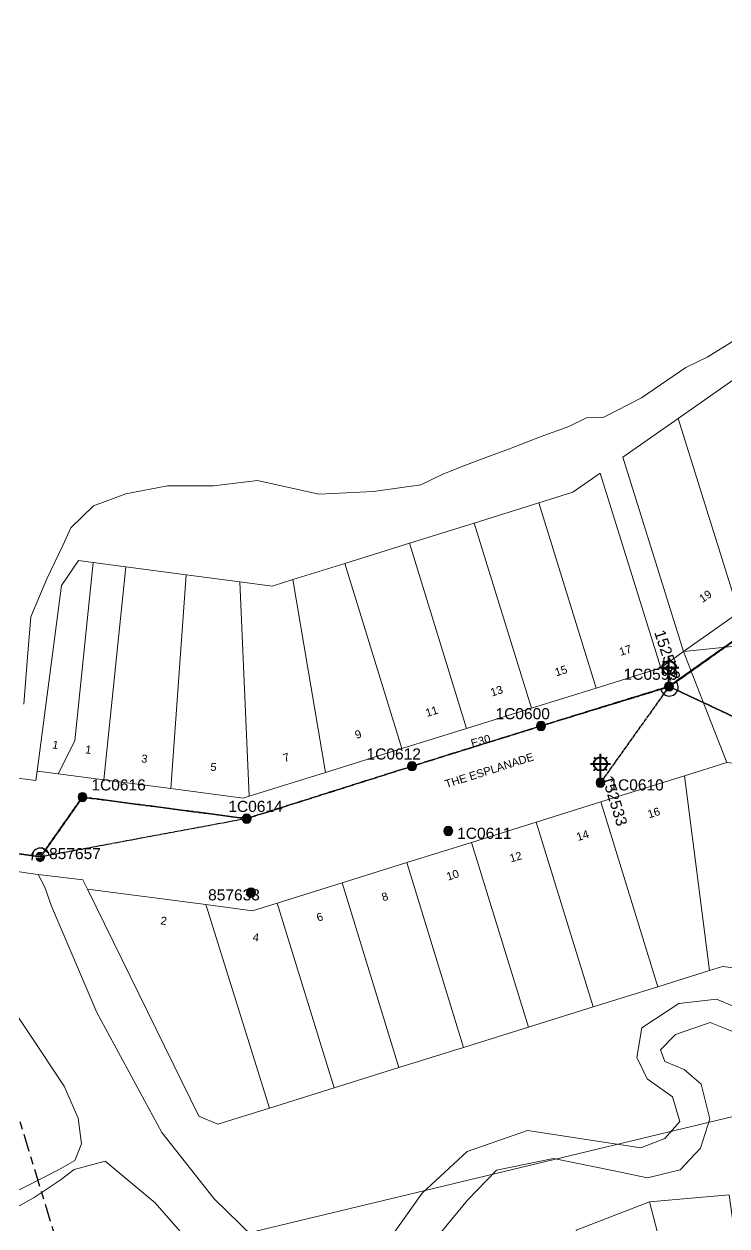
# Model space of a CAD drawing. Header units: metres. Extents: x 299834 to 302538, y 6172833 to 6174390.
# Drawn here: x 300459.9 to 300618, y 6173644.1 to 6173914.5 of the extents above; entities that cross this region are included whole.
import ezdxf
from ezdxf.enums import TextEntityAlignment as Align

# ---------------------------------------------------------------- set-up
doc = ezdxf.new("R2010")
doc.units = ezdxf.units.M
doc.linetypes.add('Cable Exist OH', pattern=[1, 1, 0])
doc.linetypes.add('Cable Exist UG', pattern=[8.2, 4, -1.2, 1.8, -1.2])
doc.layers.get('0').update_dxf_attribs({"color": 6})
doc.layers.add('Cadastre Land Parcels_SP_EXT', color=9, linetype='Continuous', lineweight=5)
doc.layers.add('Cadastre Roads_SP_EXT', color=9, linetype='Continuous', lineweight=5)
for name, color, linetype in [('Equip_SP_SL_EXT', 7, 'Continuous'), ('Mains_HV_EXT', 7, 'Continuous'), ('Mains_LV_EXT', 7, 'Continuous'), ('Mains_SL_EXT', 7, 'Continuous'), ('SupportsOH_SP_TR_HV_LV_SL_EXT', 7, 'Continuous')]:
    doc.layers.add(name, color=color, linetype=linetype)
doc.styles.add('iecARIAL', font='arial.ttf', dxfattribs={"height": 2})
doc.styles.add('POLE_LABEL', font='arial.ttf')
doc.styles.get("Standard").update_dxf_attribs({"font": 'arial.ttf'})

# ---------------------------------------------------------------- blocks, each defined once
blk = doc.blocks.new('SL_LANTERN_EXT')
at = {"lineweight": 40}
for p, q in [((-1.46, 5.68), (-1.06, 5.28)), ((0, 1.97), (0, 6.47)), ((1.46, 5.68), (1.06, 5.28)), ((-2.25, 4.22), (2.25, 4.22)), ((-1.46, 2.76), (-1.06, 3.16)), ((0, 0), (0, 2.72)), ((1.46, 2.76), (1.06, 3.16))]:
    blk.add_line(p, q, dxfattribs=at)
blk.add_circle((0, 4.22), 1.5, dxfattribs=at)
at = {"style": 'iecARIAL', "flags": 8}
blk.add_attdef('ASSET_NUM', (1.5, 1.5), '', height=2.5, dxfattribs=at)
for tag, p, height, flags in [('OPERATING_VOLTAGE', (0.98, -1.65), 0.2, 9), ('ORIENTATION', (0.98, -1.85), 0.2, 9), ('OWNED_BY', (0.98, -2.05), 0.2, 9), ('STATE', (0.98, -2.25), 0.2, 9), ('CONSTRUCTED_VOLTAGE', (0.98, -0.65), 0.2, 9), ('CONTROL_TYPE', (0.98, -0.85), 0.2, 9), ('LANTERN_PURPOSE', (0.98, -1.05), 0.2, 9), ('LANTERN_TYPE', (0.98, -1.25), 0.2, 9), ('NO_PHASES', (0.98, -1.45), 0.2, 9), ('USAGE', (0.98, -2.45), 0.2, 9), ('CEXIST', (0.98, -2.65), 0.2, 9), ('CNEW', (0.98, -2.85), 0.2, 9), ('LNUMBER', (2.18, -3.25), 2.5, 8), ('CNUMBER', (0.98, -3.05), 0.2, 9), ('CREMOVE', (0.98, -3.25), 0.2, 9), ('CREPLACE', (0.98, -3.45), 0.2, 9), ('LKINGHEIGHT', (0.98, -3.65), 0.2, 9), ('LBRACKET', (0.98, -3.85), 0.2, 9), ('LBRACKETVOCAB', (0.98, -4.05), 0.2, 9), ('LCATEGORY', (0.98, -4.25), 0.2, 9), ('LCHARGE1', (0.98, -4.45), 0.2, 9), ('LCHARGE1PERCENT', (0.98, -4.65), 0.2, 9), ('LCHARGE2', (0.98, -4.85), 0.2, 9), ('LCHARGE2PERCENT', (0.98, -5.05), 0.2, 9), ('LCHARGE3', (0.98, -5.25), 0.2, 9), ('LCHARGE3PERCENT', (0.98, -5.45), 0.2, 9), ('LEXIST', (0.98, -5.65), 0.2, 9), ('LLAMP', (0.98, -5.85), 0.2, 9), ('LLAMPVOCAB', (0.98, -6.05), 0.2, 9), ('LMAST', (0.98, -6.25), 0.2, 9), ('LMASTVOCAB', (0.98, -6.45), 0.2, 9), ('LNEW', (0.98, -6.65), 0.2, 9), ('LANTNUMBER', (0.98, -6.85), 0.2, 9), ('LOUTREACH', (0.98, -7.25), 0.2, 9), ('LOUTREACHVOCAB', (0.98, -7.45), 0.2, 9), ('LRATECODE', (0.98, -7.65), 0.2, 9), ('LREMOVE', (0.98, -7.85), 0.2, 9), ('LREPLACE', (0.98, -8.05), 0.2, 9), ('LTYPE', (0.98, -8.25), 0.2, 9), ('STREETNAME', (0.98, -9.25), 0.2, 9), ('SUBURB', (0.98, -9.45), 0.2, 1), ('LTYPEVOCAB', (0.98, -8.45), 0.2, 9), ('LEGEND', (0.98, -8.65), 0.2, 9), ('LOCATION', (0.98, -8.85), 0.2, 9), ('NOTES', (0.98, -9.05), 0.2, 9)]:
    blk.add_attdef(tag, p, '', height=height, dxfattribs=dict(flags=flags))
blk = doc.blocks.new('POLE_EXT')
blk.add_hatch(color=256).paths.add_polyline_path([(-1, 0, 1), (1, 0, 1)])
blk.add_lwpolyline([(-1, 0, 1), (1, 0, 1)], format="xyb", close=True)
for tag, height, flags, p in [('pNumber', 2.5, 8, (-17.84, 2.07)), ('OWNED_BY', 0.2, 9, (1.35, -0.4)), ('SPECIAL_USE', 0.2, 9, (1.35, -0.8)), ('STATE', 0.2, 9, (1.35, -1)), ('cLV', 0.2, 9, (1.35, -1.4)), ('hDepth', 0.2, 9, (1.35, -1.6)), ('hDia', 0.2, 9, (1.35, -1.8)), ('cHV', 0.2, 9, (1.35, -2)), ('PARENT', 0.2, 9, (1.35, -0.6)), ('USAGE', 0.2, 9, (1.35, -1.2)), ('LBRACKET', 0.2, 9, (1.35, -2.2)), ('LExisting', 0.2, 9, (1.35, -2.4)), ('LANTNUMBER', 0.2, 9, (1.35, -2.6)), ('LOther', 0.2, 9, (1.35, -2.8)), ('cLinedev', 0.2, 9, (1.35, -3.4)), ('pExisting', 0.2, 9, (1.35, -3.8)), ('pFooting', 0.2, 9, (1.35, -4.4)), ('pNew', 0.2, 9, (1.35, -4.6)), ('pRelocate', 0.2, 9, (1.35, -5)), ('pRemove', 0.2, 9, (1.35, -5.2)), ('pReplace', 0.2, 9, (1.35, -5.4)), ('LRemove', 0.2, 9, (1.35, -3)), ('LEGEND', 0.2, 9, (1.35, -3.2)), ('LOCATION', 0.2, 9, (1.35, -3.6)), ('PFNUMBER', 0.2, 9, (1.35, -4)), ('NEWPFNUMBER', 0.2, 9, (1.35, -4.2)), ('pStay', 0.2, 9, (1.35, -5.6)), ('pType', 0.2, 9, (1.35, -5.8)), ('cspan', 0.2, 9, (1.35, -6)), ('STREETNAME', 0.2, 9, (1.35, -6.2)), ('SUBURB', 0.2, 9, (1.35, -6.4)), ('OPERATED_BY', 0.2, 9, (1.36, -7.01)), ('NOTES', 0.2, 9, (1.35, -6.6)), ('MAINTAINED_BY', 0.2, 9, (1.36, -6.81))]:
    blk.add_attdef(tag, text='', height=height, dxfattribs=dict(flags=flags)).set_placement(p, align=Align.MIDDLE_LEFT)
at = {"style": 'POLE_LABEL'}
for tag, height, flags, p in [('ASSET_NUM', 2.5, 8, (2, 2)), ('STRUCTURE_PLANT_NUMBER', 0.2, 9, (1.35, 0.03)), ('STREET_CODE', 0.2, 9, (1.35, -0.2))]:
    blk.add_attdef(tag, text='', height=height, dxfattribs=dict(at, flags=flags)).set_placement(p, align=Align.MIDDLE_LEFT)
at = {"flags": 1}
blk.add_attdef('Z', (1.35, -7.33), '', height=0.2, dxfattribs=at)
blk = doc.blocks.new('End Shackle_EXT')
blk.add_wipeout([(0, 0.25), (1.81, 0.25), (1.82, -0.25), (0, -0.25)])
blk.add_line((1.81, -1), (1.81, 1))
at = {"flags": 1}
blk.add_attdef('Z', (0, 0), '', height=0.2, dxfattribs=at)
at = {"flags": 9}
for tag, p in [('CONNECTOR_TYPE', (0, 0)), ('CONSTRUCTED_VOLTAGE', (0, -0.2)), ('OPERATING_VOLTAGE', (0, -0.6)), ('ORIENTATION', (0, -0.8)), ('OWNED_BY', (0, -1)), ('STATE', (0, -1.2)), ('NO_PHASES', (0, -0.4)), ('USAGE', (0, -1.4)), ('NOTES', (0, -1.6))]:
    blk.add_attdef(tag, text='', height=0.2, dxfattribs=at).set_placement(p, align=Align.MIDDLE_LEFT)

msp = doc.modelspace()

# ---------------------------------------------------------------- linework, layer by layer
at = {"layer": 'Cadastre Land Parcels_SP_EXT', "linetype": 'Continuous'}
for points in [[(300625.75, 6173847.11), (300613.7, 6173839.57), (300608.75, 6173837.17), (300598.79, 6173830.37), (300590.26, 6173826.01), (300586.55, 6173825.95), (300582.39, 6173823.97), (300576.24, 6173821.65), (300569.09, 6173818.9), (300563.73, 6173816.99), (300558.57, 6173814.99), (300553.91, 6173813.1), (300549.16, 6173810.8), (300538.49, 6173809.29), (300526.2, 6173808.74), (300512.44, 6173811.77), (300502.56, 6173810.57), (300492.16, 6173810.56), (300482.79, 6173808.77), (300475.55, 6173806.06), (300470.47, 6173801.12), (300468.66, 6173797.16), (300465.07, 6173789.68), (300461.49, 6173781.09), (300460.6, 6173771.15), (300459.92, 6173761.51)], [(300625.75, 6173847.11), (300613.7, 6173839.57), (300608.75, 6173837.17), (300598.79, 6173830.37), (300590.26, 6173826.01), (300586.55, 6173825.95), (300582.39, 6173823.97), (300576.24, 6173821.65), (300569.09, 6173818.9), (300563.73, 6173816.99), (300558.57, 6173814.99), (300553.91, 6173813.1), (300549.16, 6173810.8), (300538.49, 6173809.29), (300526.2, 6173808.74), (300512.44, 6173811.77), (300502.56, 6173810.57), (300492.16, 6173810.56), (300482.79, 6173808.77), (300475.55, 6173806.06), (300470.47, 6173801.12), (300468.66, 6173797.16), (300465.07, 6173789.68), (300461.49, 6173781.09), (300460.6, 6173771.15), (300459.92, 6173761.51)], [(300456.67, 6173745.06), (300462.57, 6173744.32), (300462.85, 6173746.44), (300468.35, 6173788.14), (300472.16, 6173793.79), (300475.46, 6173793.36), (300482.79, 6173792.39), (300496.39, 6173790.6), (300508.48, 6173789.01), (300515.74, 6173788.05), (300520.39, 6173789.5), (300532.03, 6173793.13), (300546.58, 6173797.67), (300561.13, 6173802.22), (300575.68, 6173806.76), (300583.33, 6173809.14), (300589.44, 6173813.42), (300603.1, 6173769.65), (300608.19, 6173773.33), (300594.56, 6173817.01), (300607.04, 6173825.74), (300619.53, 6173834.48)], [(300456.67, 6173745.06), (300462.57, 6173744.32), (300462.85, 6173746.44), (300468.35, 6173788.14), (300472.16, 6173793.79), (300475.46, 6173793.36), (300482.79, 6173792.39), (300496.39, 6173790.6), (300508.48, 6173789.01), (300515.74, 6173788.05), (300520.39, 6173789.5), (300532.03, 6173793.13), (300546.58, 6173797.67), (300561.13, 6173802.22), (300575.68, 6173806.76), (300583.33, 6173809.14), (300589.44, 6173813.42), (300603.1, 6173769.65), (300608.19, 6173773.33), (300594.56, 6173817.01), (300607.04, 6173825.74), (300619.53, 6173834.48)], [(300624.78, 6173701.6), (300616.96, 6173702.47), (300614.05, 6173701.56), (300602.42, 6173697.92), (300587.87, 6173693.37), (300573.33, 6173688.82), (300558.78, 6173684.28), (300544.24, 6173679.73), (300529.69, 6173675.18), (300515.15, 6173670.63), (300503.51, 6173666.99), (300499.26, 6173668.82), (300474.17, 6173719.88), (300473.18, 6173721.95), (300463.11, 6173723.14), (300464.64, 6173720.34), (300466.12, 6173716.07), (300476.28, 6173692.09), (300490.89, 6173665.09), (300502.67, 6173650.23), (300514.39, 6173638.77)], [(300624.78, 6173701.6), (300616.96, 6173702.47), (300614.05, 6173701.56), (300602.42, 6173697.92), (300587.87, 6173693.37), (300573.33, 6173688.82), (300558.78, 6173684.28), (300544.24, 6173679.73), (300529.69, 6173675.18), (300515.15, 6173670.63), (300503.51, 6173666.99), (300499.26, 6173668.82), (300474.17, 6173719.88), (300473.18, 6173721.95), (300463.11, 6173723.14), (300464.64, 6173720.34), (300466.12, 6173716.07), (300476.28, 6173692.09), (300490.89, 6173665.09), (300502.67, 6173650.23), (300514.39, 6173638.77)], [(300540.95, 6173639.59), (300549.42, 6173651.44), (300559.53, 6173660.83), (300573.12, 6173665.59), (300598.58, 6173661.69), (300604.03, 6173663.8), (300607.36, 6173667.56), (300605.75, 6173673.12), (300600.07, 6173677.21), (300597.68, 6173681.96), (300598.85, 6173688.67), (300607.14, 6173694.13), (300615.62, 6173695.1), (300626.4, 6173690.61)], [(300540.95, 6173639.59), (300549.42, 6173651.44), (300559.53, 6173660.83), (300573.12, 6173665.59), (300598.58, 6173661.69), (300604.03, 6173663.8), (300607.36, 6173667.56), (300605.75, 6173673.12), (300600.07, 6173677.21), (300597.68, 6173681.96), (300598.85, 6173688.67), (300607.14, 6173694.13), (300615.62, 6173695.1), (300626.4, 6173690.61)], [(300620.58, 6173687.34), (300614.24, 6173689.83), (300606.38, 6173687.18), (300603.04, 6173683.72), (300603.99, 6173681.13), (300608.33, 6173679.31), (300612.19, 6173675.98), (300614.14, 6173668.22), (300612.06, 6173661.57), (300607.45, 6173656.69), (300600.08, 6173654.95), (300592.64, 6173656.51), (300578.99, 6173659.26), (300566.13, 6173656.62), (300559.65, 6173649.9), (300549.48, 6173637.51)], [(300620.58, 6173687.34), (300614.24, 6173689.83), (300606.38, 6173687.18), (300603.04, 6173683.72), (300603.99, 6173681.13), (300608.33, 6173679.31), (300612.19, 6173675.98), (300614.14, 6173668.22), (300612.06, 6173661.57), (300607.45, 6173656.69), (300600.08, 6173654.95), (300592.64, 6173656.51), (300578.99, 6173659.26), (300566.13, 6173656.62), (300559.65, 6173649.9), (300549.48, 6173637.51)], [(300648.67, 6173675.74), (300490.57, 6173637.77), (300489.91, 6173632.77), (300488.54, 6173622.47), (300470.96, 6173625.29), (300473.23, 6173640.5), (300490.57, 6173637.77), (300648.67, 6173675.74)], [(300648.67, 6173675.74), (300490.57, 6173637.77), (300489.91, 6173632.77), (300488.54, 6173622.47), (300470.96, 6173625.29), (300473.23, 6173640.5), (300490.57, 6173637.77), (300648.67, 6173675.74)], [(300504.56, 6173631.97), (300489.43, 6173649.3), (300478.15, 6173658.7), (300471.19, 6173656.77), (300468.03, 6173654.41), (300462.2, 6173650.5), (300451.43, 6173644.51), (300449.72, 6173632.36)], [(300504.56, 6173631.97), (300489.43, 6173649.3), (300478.15, 6173658.7), (300471.19, 6173656.77), (300468.03, 6173654.41), (300462.2, 6173650.5), (300451.43, 6173644.51), (300449.72, 6173632.36)], [(300584.11, 6173643.13), (300600.59, 6173649.52), (300618.5, 6173651.12)], [(300584.11, 6173643.13), (300600.59, 6173649.52), (300618.5, 6173651.12)]]:
    msp.add_lwpolyline(points, dxfattribs=at)
for points in [[(300633.16, 6173790.81), (300619.53, 6173834.48), (300607.04, 6173825.74), (300620.67, 6173782.07), (300633.16, 6173790.81)], [(300620.67, 6173782.07), (300607.04, 6173825.74), (300594.56, 6173817.01), (300608.19, 6173773.33), (300620.67, 6173782.07)], [(300603.1, 6173769.65), (300589.44, 6173813.42), (300583.33, 6173809.14), (300575.68, 6173806.76), (300588.55, 6173765.11), (300603.1, 6173769.65)], [(300588.55, 6173765.11), (300575.68, 6173806.76), (300561.13, 6173802.22), (300574, 6173760.57), (300588.55, 6173765.11)], [(300574, 6173760.57), (300561.13, 6173802.22), (300546.58, 6173797.67), (300559.45, 6173756.03), (300574, 6173760.57)], [(300559.45, 6173756.03), (300546.58, 6173797.67), (300532.03, 6173793.13), (300544.9, 6173751.49), (300559.45, 6173756.03)], [(300471.37, 6173753.22), (300475.46, 6173793.36), (300472.16, 6173793.79), (300468.35, 6173788.14), (300462.85, 6173746.44), (300467.64, 6173745.8), (300471.37, 6173753.22)], [(300482.79, 6173792.39), (300475.46, 6173793.36), (300471.37, 6173753.22), (300467.64, 6173745.8), (300477.9, 6173744.45), (300482.79, 6173792.39)], [(300496.39, 6173790.6), (300482.79, 6173792.39), (300477.9, 6173744.45), (300492.94, 6173742.47), (300496.39, 6173790.6)], [(300544.9, 6173751.49), (300532.03, 6173793.13), (300520.39, 6173789.5), (300527.71, 6173746.12), (300544.9, 6173751.49)], [(300510.52, 6173740.76), (300508.48, 6173789.01), (300496.39, 6173790.6), (300492.94, 6173742.47), (300509.17, 6173740.33), (300510.52, 6173740.76)], [(300520.39, 6173789.5), (300515.74, 6173788.05), (300508.48, 6173789.01), (300510.52, 6173740.76), (300527.71, 6173746.12), (300520.39, 6173789.5)], [(300630.06, 6173747), (300617.96, 6173748.35), (300608.46, 6173745.38), (300614.05, 6173701.56), (300616.96, 6173702.47), (300624.78, 6173701.6), (300630.06, 6173747)], [(300614.05, 6173701.56), (300608.46, 6173745.38), (300589.61, 6173739.49), (300602.42, 6173697.92), (300614.05, 6173701.56)], [(300602.42, 6173697.92), (300589.61, 6173739.49), (300575.06, 6173734.94), (300587.87, 6173693.37), (300602.42, 6173697.92)], [(300587.87, 6173693.37), (300575.06, 6173734.94), (300560.52, 6173730.39), (300573.33, 6173688.82), (300587.87, 6173693.37)], [(300573.33, 6173688.82), (300560.52, 6173730.39), (300545.97, 6173725.84), (300558.78, 6173684.28), (300573.33, 6173688.82)], [(300456.7, 6173651.08), (300467.68, 6173656.76), (300471.34, 6173658.82), (300472.87, 6173662.54), (300472.07, 6173668.32), (300468.95, 6173675.55), (300453.26, 6173699.04), (300450.48, 6173704.18), (300447.28, 6173710.42), (300444.94, 6173718.36), (300443.83, 6173725.96), (300438.37, 6173726.79), (300438.53, 6173726.16), (300442.36, 6173710.34), (300446.23, 6173694.41), (300450.09, 6173678.47), (300453.96, 6173662.54), (300452.1, 6173649.3), (300456.7, 6173651.08)], [(300456.7, 6173651.08), (300467.68, 6173656.76), (300471.34, 6173658.82), (300472.87, 6173662.54), (300472.07, 6173668.32), (300468.95, 6173675.55), (300453.26, 6173699.04), (300450.48, 6173704.18), (300447.28, 6173710.42), (300444.94, 6173718.36), (300443.83, 6173725.96), (300438.37, 6173726.79), (300438.53, 6173726.16), (300442.36, 6173710.34), (300446.23, 6173694.41), (300450.09, 6173678.47), (300453.96, 6173662.54), (300452.1, 6173649.3), (300456.7, 6173651.08)], [(300558.78, 6173684.28), (300545.97, 6173725.84), (300531.43, 6173721.29), (300544.24, 6173679.73), (300558.78, 6173684.28)], [(300515.15, 6173670.63), (300500.83, 6173716.38), (300474.17, 6173719.88), (300499.26, 6173668.82), (300503.51, 6173666.99), (300515.15, 6173670.63)], [(300544.24, 6173679.73), (300531.43, 6173721.29), (300516.88, 6173716.74), (300529.69, 6173675.18), (300544.24, 6173679.73)], [(300516.88, 6173716.74), (300511.32, 6173715), (300500.83, 6173716.38), (300515.15, 6173670.63), (300529.69, 6173675.18), (300516.88, 6173716.74)], [(300604.96, 6173600.39), (300608.92, 6173601.28), (300612.91, 6173602.09), (300600.59, 6173649.52), (300584.11, 6173643.13), (300601.01, 6173599.42), (300604.96, 6173600.39)], [(300616.91, 6173602.79), (300620.94, 6173603.39), (300624.96, 6173603.9), (300618.5, 6173651.12), (300600.59, 6173649.52), (300612.91, 6173602.09), (300616.91, 6173602.79)]]:
    msp.add_lwpolyline(points, close=True, dxfattribs=at)
at = {"layer": 'Cadastre Roads_SP_EXT', "linetype": 'Continuous'}
for points in [[(300620.67, 6173782.07), (300608.19, 6173773.33), (300627.14, 6173775.27)], [(300443.83, 6173725.96), (300462.54, 6173723.22), (300463.11, 6173723.14), (300473.18, 6173721.95), (300474.17, 6173719.88), (300500.83, 6173716.38), (300511.32, 6173715), (300516.88, 6173716.74), (300531.43, 6173721.29), (300545.97, 6173725.84), (300560.52, 6173730.39), (300575.06, 6173734.94), (300589.61, 6173739.49), (300608.46, 6173745.38), (300608.46, 6173745.38), (300617.96, 6173748.35), (300612.95, 6173761.15), (300608.19, 6173773.33), (300603.1, 6173769.65), (300588.55, 6173765.11), (300574, 6173760.57), (300559.45, 6173756.03), (300544.9, 6173751.49), (300527.71, 6173746.12), (300510.52, 6173740.76), (300509.17, 6173740.33), (300492.94, 6173742.47), (300477.9, 6173744.45), (300467.64, 6173745.8), (300462.85, 6173746.44), (300462.57, 6173744.32), (300456.67, 6173745.06)]]:
    msp.add_lwpolyline(points, dxfattribs=at)
at = {"layer": 'Mains_HV_EXT', "linetype": 'Cable Exist OH'}
for points in [[(300903.15, 6173905.35), (300868.65, 6173910.2), (300821.55, 6173914.47), (300797.49, 6173900.55), (300722.21, 6173848.11), (300704.58, 6173835.74), (300679.51, 6173818.14), (300604.94, 6173765.46)], [(300604.94, 6173765.46), (300637.47, 6173750.2), (300681.74, 6173745.27)]]:
    msp.add_lwpolyline(points, dxfattribs=at)
at = {"layer": 'Mains_HV_EXT', "linetype": 'Continuous'}
msp.add_lwpolyline([(300465.61, 6173727.54, 0.808228), (300461.62, 6173727.41)], format="xyb", dxfattribs=at)
at = {"layer": 'Mains_LV_EXT', "linetype": 'Cable Exist OH'}
for points in [[(300604.95, 6173765.45), (300641.79, 6173791.64)], [(300604.95, 6173765.45), (300576.19, 6173756.53)], [(300637.47, 6173750.2), (300604.95, 6173765.45)], [(300576.19, 6173756.53), (300547.17, 6173747.52)], [(300547.17, 6173747.52), (300509.98, 6173735.73)], [(300509.98, 6173735.73), (300473.07, 6173740.56)]]:
    msp.add_lwpolyline(points, dxfattribs=at)
at = {"layer": 'Mains_LV_EXT', "linetype": 'Continuous'}
msp.add_lwpolyline([(300603.08, 6173764.81, 1.250932), (300606.57, 6173766.57)], format="xyb", dxfattribs=at)
at = {"layer": 'Mains_SL_EXT', "linetype": 'Cable Exist OH'}
for points in [[(300605.05, 6173765.45), (300679.35, 6173818.1)], [(300604.95, 6173765.45), (300589.54, 6173743.82)], [(300604.95, 6173765.45), (300637.47, 6173750.2)]]:
    msp.add_lwpolyline(points, dxfattribs=at)

# ---------------------------------------------------------------- block references
at = {"layer": 'Equip_SP_SL_EXT'}
ref = msp.add_blockref('SL_LANTERN_EXT', (300604.94, 6173765.48), dxfattribs=at)
ref.add_attrib('ASSET_NUM', '152532', dxfattribs={"layer": '0', "height": 2.5, "rotation": 288.3064, "style": 'iecARIAL'}).set_placement((300606.44, 6173766.98), align=Align.MIDDLE_RIGHT)
ref = msp.add_blockref('SL_LANTERN_EXT', (300589.54, 6173743.82), dxfattribs=at)
ref.add_attrib('ASSET_NUM', '152533', dxfattribs={"layer": '0', "height": 2.5, "rotation": 287.2419, "style": 'iecARIAL'}).set_placement((300591.04, 6173745.32), align=Align.MIDDLE_LEFT)
at = {"layer": 'SupportsOH_SP_TR_HV_LV_SL_EXT'}
ref = msp.add_blockref('POLE_EXT', (300604.97, 6173765.46), dxfattribs=at)
ref.add_attrib('ASSET_NUM', '1C0599', dxfattribs={"layer": '0', "height": 2.5, "style": 'POLE_LABEL'}).set_placement((300606.97, 6173766.21), align=Align.BOTTOM_RIGHT)
ref = msp.add_blockref('POLE_EXT', (300576.17, 6173756.58), dxfattribs=at)
ref.add_attrib('ASSET_NUM', '1C0600', dxfattribs={"layer": '0', "height": 2.5, "style": 'POLE_LABEL'}).set_placement((300578.17, 6173757.33), align=Align.BOTTOM_RIGHT)
ref = msp.add_blockref('POLE_EXT', (300547.17, 6173747.52), dxfattribs=at)
ref.add_attrib('ASSET_NUM', '1C0612', dxfattribs={"layer": '0', "height": 2.5, "style": 'POLE_LABEL'}).set_placement((300549.17, 6173748.27), align=Align.BOTTOM_RIGHT)
ref = msp.add_blockref('POLE_EXT', (300473.07, 6173740.56), dxfattribs=at)
ref.add_attrib('ASSET_NUM', '1C0616', dxfattribs={"layer": '0', "height": 2.5, "style": 'POLE_LABEL'}).set_placement((300475.07, 6173741.31), align=Align.BOTTOM_LEFT)
ref = msp.add_blockref('POLE_EXT', (300589.54, 6173743.82), dxfattribs=at)
ref.add_attrib('ASSET_NUM', '1C0610', dxfattribs={"layer": '0', "height": 2.5, "style": 'POLE_LABEL'}).set_placement((300591.54, 6173744.57), align=Align.TOP_LEFT)
ref = msp.add_blockref('POLE_EXT', (300509.98, 6173735.73), dxfattribs=at)
ref.add_attrib('ASSET_NUM', '1C0614', dxfattribs={"layer": '0', "height": 2.5, "style": 'POLE_LABEL'}).set_placement((300511.98, 6173736.48), align=Align.BOTTOM_CENTER)
ref = msp.add_blockref('POLE_EXT', (300555.31, 6173732.93), dxfattribs=at)
ref.add_attrib('ASSET_NUM', '1C0611', dxfattribs={"layer": '0', "height": 2.5, "style": 'POLE_LABEL'}).set_placement((300557.31, 6173733.68), align=Align.TOP_LEFT)
ref = msp.add_blockref('POLE_EXT', (300463.56, 6173727.12), dxfattribs=at)
ref.add_attrib('ASSET_NUM', '857657', dxfattribs={"layer": '0', "height": 2.5, "style": 'POLE_LABEL'}).set_placement((300465.56, 6173727.87), align=Align.MIDDLE_LEFT)
ref = msp.add_blockref('POLE_EXT', (300510.97, 6173719.08), dxfattribs=at)
ref.add_attrib('ASSET_NUM', '857633', dxfattribs={"layer": '0', "height": 2.5, "style": 'POLE_LABEL'}).set_placement((300512.97, 6173719.83), align=Align.TOP_RIGHT)

# ---------------------------------------------------------------- texts
at = {"layer": 'Cadastre Land Parcels_SP_EXT'}
for s, rotation, p in [('19', 34.0645, (300612.47, 6173784.23)), ('17', 17.55, (300594.07, 6173772.32)), ('15', 17.78, (300579.61, 6173767.71)), ('13', 17.78, (300565.12, 6173763.17)), ('11', 17.69, (300550.52, 6173758.58)), ('9', 17.6, (300534.66, 6173753.63)), ('1', 350.0362, (300466.16, 6173751.57)), ('1', 351.761, (300473.58, 6173750.45)), ('3', 353, (300486.2, 6173748.4)), ('7', 17.66, (300518.51, 6173748.43)), ('5', 354.7, (300501.75, 6173746.52)), ('16', 17.627, (300600.47, 6173735.78)), ('14', 17.5731, (300584.46, 6173730.67)), ('12', 16.3955, (300569.39, 6173725.86)), ('10', 17.6057, (300555.24, 6173721.76)), ('8', 17.8864, (300540.67, 6173717.11)), ('6', 17.8182, (300526.03, 6173712.52)), ('2', 351.4646, (300490.52, 6173711.97)), ('4', 352.8262, (300511.27, 6173708.22))]:
    msp.add_text(s, height=1.8, rotation=rotation, dxfattribs=at).set_placement(p)
at = {"layer": 'Cadastre Roads_SP_EXT'}
msp.add_text('THE ESPLANADE', height=1.8, rotation=17.6051, dxfattribs=at).set_placement((300554.89, 6173742.58))
at = {"layer": 'Mains_LV_EXT'}
msp.add_text('E30', height=1.8, rotation=16.1577, dxfattribs=at).set_placement((300560.7, 6173751.72))

# ---------------------------------------------------------------- next in the draw order: block references
at = {"layer": 'Mains_LV_EXT', "rotation": 172.2464383705696}
msp.add_blockref('End Shackle_EXT', (300463.64, 6173727.1), dxfattribs=at)

# ---------------------------------------------------------------- next in the draw order: block references
at = {"layer": 'Mains_LV_EXT', "rotation": 51.86369196036988}
msp.add_blockref('End Shackle_EXT', (300463.64, 6173727.1), dxfattribs=at)

# ---------------------------------------------------------------- next in the draw order: linework, layer by layer
at = {"layer": 'Mains_HV_EXT', "linetype": 'Cable Exist OH'}
for points in [[(300604.94, 6173765.46), (300576.16, 6173756.57), (300547.17, 6173747.52), (300509.98, 6173735.73), (300463.64, 6173727.1)], [(300463.64, 6173727.1), (300438.69, 6173730.78)]]:
    msp.add_lwpolyline(points, dxfattribs=at)
at = {"layer": 'Mains_HV_EXT', "linetype": 'Cable Exist UG'}
msp.add_lwpolyline([(300440.69, 6173727.45), (300470.92, 6173628.53), (300476.7, 6173627.64)], dxfattribs=at)
at = {"layer": 'Mains_LV_EXT', "linetype": 'Cable Exist OH'}
for points in [[(300473.07, 6173740.56), (300463.64, 6173727.1)], [(300413.86, 6173733.99), (300438.69, 6173730.78), (300463.64, 6173727.1)]]:
    msp.add_lwpolyline(points, dxfattribs=at)
at = {"layer": 'Mains_SL_EXT', "linetype": 'Cable Exist OH'}
msp.add_lwpolyline([(300438.69, 6173730.78), (300463.64, 6173727.1), (300473.07, 6173740.56), (300509.98, 6173735.73), (300547.17, 6173747.52), (300576.17, 6173756.58), (300604.97, 6173765.39)], dxfattribs=at)

doc.saveas('drawing.dxf')
